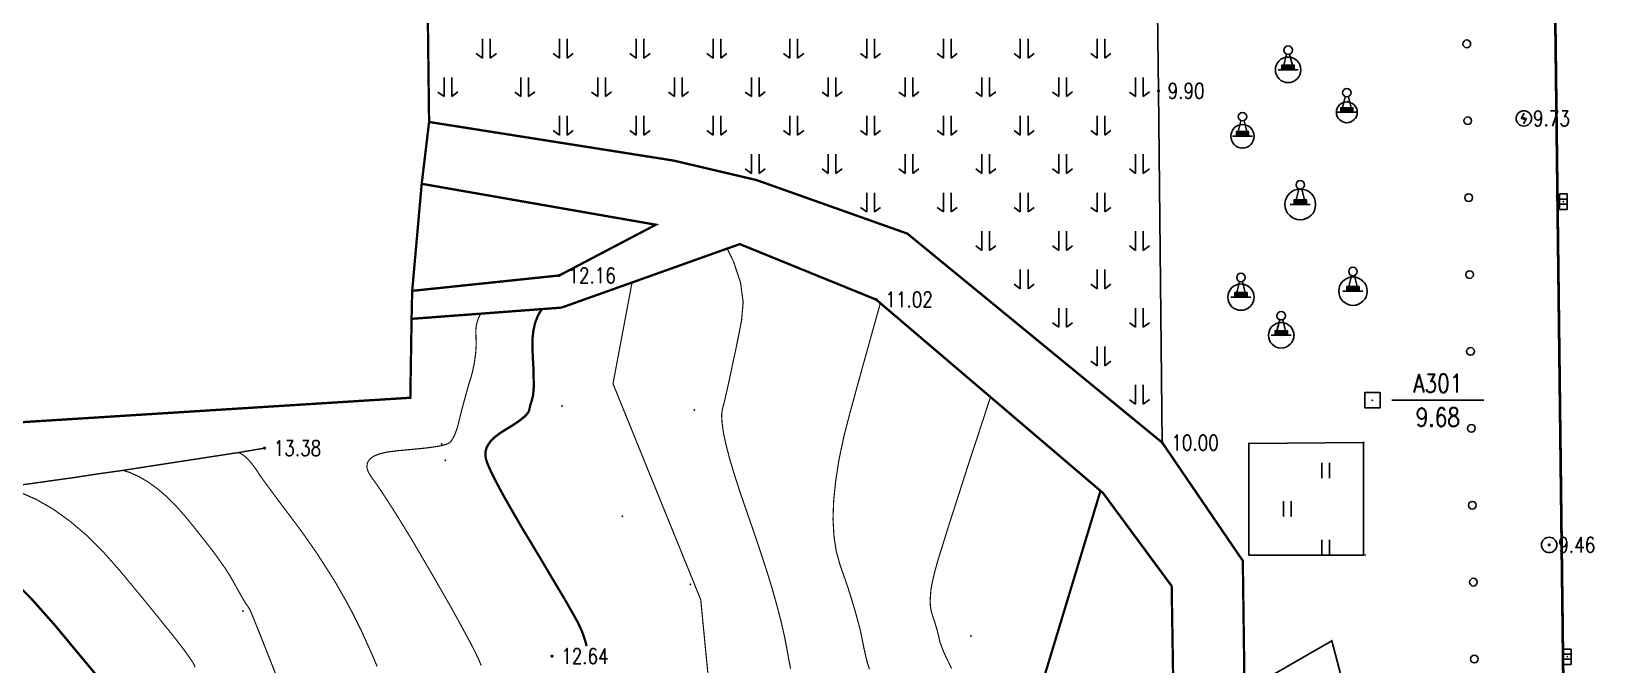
# Model space of a CAD drawing. Extents: x 940 to 2162, y 608 to 1562.
# Drawn here: x 1109.7 to 1211.4, y 1271.7 to 1312.8 of the extents above; entities that cross this region are included whole.
import ezdxf
from ezdxf.enums import TextEntityAlignment as Align

# ---------------------------------------------------------------- set-up
doc = ezdxf.new("R2010")
doc.units = 0
doc.header["$LTSCALE"] = 0.5
doc.header["$PDSIZE"] = 0.2
doc.linetypes.add('X3', pattern=[5, 4, -1])
doc.layers.get('0').update_dxf_attribs({"linetype": 'CONTINUOUS'})
for name, color, linetype in [('DGX', 2, 'CONTINUOUS'), ('DLDW', 11, 'CONTINUOUS'), ('DLSS', 4, 'CONTINUOUS'), ('DMTZ', 3, 'CONTINUOUS'), ('GCD', 1, 'CONTINUOUS'), ('GXYZ', 2, 'CONTINUOUS'), ('JMD', 6, 'CONTINUOUS'), ('KZD', 1, 'CONTINUOUS'), ('ZBTZ', 3, 'CONTINUOUS'), ('ZDH', 1, 'CONTINUOUS')]:
    doc.layers.add(name, color=color, linetype=linetype)
doc.styles.add('HZ', font='rs.shx', dxfattribs={"width": 0.8, "bigfont": 'hztxt.shx'})
doc.linetypes.add('10421', pattern='A,2,[150,AAA.SHX,S=1,R=0,X=0,Y=1],1e-11', length=2)
doc.linetypes.add('1161', pattern='A,0,[149,AAA.SHX,S=0.15,R=0,X=0,Y=0],-1.6', length=1.6)
doc.linetypes.add('443', pattern='A,5,[169,AAA.SHX,S=0.83,R=0,X=0,Y=0],5', length=10)

# ---------------------------------------------------------------- blocks, each defined once
blk = doc.blocks.new('gc041')
for p, q in [((-1, 0.5), (1, 0.5)), ((-1, -0.5), (-1, 0.5)), ((-0.33, 0.5), (-0.33, -0.5)), ((0.33, 0.5), (0.33, -0.5)), ((1, 0.5), (1, -0.5)), ((1, -0.5), (-1, -0.5))]:
    blk.add_line(p, q)
blk = doc.blocks.new('gc050')
for p, q in [((-0.35, 0), (0.05, 0.69)), ((-0.35, 0), (0.35, 0)), ((0.35, 0), (-0.06, -0.69))]:
    blk.add_line(p, q)
blk.add_circle((0, 0), 1)
blk = doc.blocks.new('gc188')
blk.add_circle((0, 0), 1)
blk = doc.blocks.new('gc170')
at = {"linetype": 'Continuous'}
blk.add_circle((0, 0), 0.5, dxfattribs=at)
blk = doc.blocks.new('GC200')
at = {"linetype": 'Continuous', "const_width": 0.2, "flags": 128}
blk.add_lwpolyline([(-0.1, 0, 1), (0.1, 0, 1)], format="xyb", close=True, dxfattribs=at)
blk = doc.blocks.new('gc212')
for p, q in [((-0.5, 0), (-0.5, 2.5)), ((0.5, 0), (0.5, 2.5)), ((-0.5, 0), (-1.31, 0.59)), ((0.5, 0), (1.3, 0.6))]:
    blk.add_line(p, q)
blk = doc.blocks.new('gc323')
at = {"flags": 128}
for points in [[(-0.5, 0), (-0.5, 2)], [(0.5, 0), (0.5, 2)]]:
    blk.add_lwpolyline(points, dxfattribs=at)
blk = doc.blocks.new('*U46')
at = {"linetype": 'Continuous'}
for points in [[(0, 0.3), (0.8, 0.6), (-0.8, 0.6)], [(0, 0.3), (-0.8, 0.6), (-0.8, 0)], [(0, 0.3), (-0.8, 0), (0.8, 0)], [(0, 0.3), (0.8, 0), (0.8, 0.6)]]:
    blk.add_solid(points, dxfattribs=at)
blk = doc.blocks.new('gc107')
for points in [[(-1.3, 0), (-0.8, 0), (0.8, 0), (1.3, 0)], [(-0.8, 0), (-0.8, 0.6), (0.8, 0.6), (0.8, 0)], [(-0.55, 0.6), (-0.2, 2)], [(0.55, 0.6), (0.2, 2)]]:
    blk.add_lwpolyline(points)
blk.add_circle((0, 2.55), 0.55)
at = {"linetype": 'Continuous'}
blk.add_blockref('*U46', (0, 0), dxfattribs=at)
blk = doc.blocks.new('gc261')
blk.add_lwpolyline([(-1, -1), (1, -1), (1, 1), (-1, 1)], close=True)
blk.add_point((0, 0))

msp = doc.modelspace()

# ---------------------------------------------------------------- linework, layer by layer
at = {"layer": 'DGX', "linetype": 'Continuous', "const_width": 0.075, "flags": 128}
for points, elevation in [([(1159.13, 1271.4), (1159, 1272.06), (1158.87, 1272.79), (1158.71, 1273.59), (1158.51, 1274.47), (1158.26, 1275.43), (1157.97, 1276.47), (1157.63, 1277.59), (1157.24, 1278.79), (1156.81, 1280.07), (1156.34, 1281.43), (1155.88, 1282.76), (1155.49, 1283.96), (1155.17, 1285.02), (1154.93, 1285.94), (1154.76, 1286.73), (1154.67, 1287.39), (1154.64, 1287.9), (1154.69, 1288.29), (1154.79, 1288.65), (1154.9, 1289.12), (1155.03, 1289.69), (1155.18, 1290.36), (1155.34, 1291.14), (1155.53, 1292.01), (1155.73, 1292.99), (1155.94, 1294.07), (1156.04, 1295.24), (1155.87, 1296.5), (1155.43, 1297.84), (1155, 1298.72)], 11.5), ([(1148.81, 1296.52), (1147.57, 1289.93), (1153.28, 1275.89), (1156.02, 1247.6), (1153.96, 1231.04), (1150.43, 1226.79), (1131.61, 1213.77), (1116.35, 1207.35)], 12), ([(1164.97, 1295.17), (1164.92, 1294.98), (1164.81, 1294.6), (1164.65, 1294.02), (1164.43, 1293.24), (1164.16, 1292.26), (1163.83, 1291.09), (1163.45, 1289.71), (1163.02, 1288.14), (1162.6, 1286.52), (1162.28, 1285.01), (1162.06, 1283.6), (1161.93, 1282.3), (1161.89, 1281.11), (1161.95, 1280.02), (1162.1, 1279.04), (1162.34, 1278.17), (1162.62, 1277.37), (1162.88, 1276.62), (1163.1, 1275.91), (1163.3, 1275.25), (1163.47, 1274.64), (1163.62, 1274.08), (1163.74, 1273.56), (1163.83, 1273.09), (1163.92, 1272.65), (1164.02, 1272.21), (1164.13, 1271.78), (1164.26, 1271.36)], 11), ([(1138.97, 1294.49), (1138.96, 1294.47), (1138.83, 1294.24), (1138.74, 1293.99), (1138.67, 1293.71), (1138.64, 1293.4), (1138.65, 1293.07), (1138.66, 1292.72), (1138.66, 1292.37), (1138.64, 1292.02), (1138.6, 1291.67), (1138.55, 1291.32), (1138.48, 1290.97), (1138.4, 1290.61), (1138.3, 1290.26), (1138.19, 1289.91), (1138.09, 1289.56), (1137.99, 1289.21), (1137.9, 1288.87), (1137.81, 1288.54), (1137.72, 1288.21), (1137.64, 1287.88), (1137.56, 1287.56), (1137.49, 1287.26), (1137.41, 1286.98), (1137.32, 1286.75), (1137.24, 1286.54), (1137.15, 1286.37), (1137.06, 1286.23), (1136.96, 1286.12), (1136.86, 1286.05), (1136.72, 1285.99), (1136.5, 1285.93), (1136.21, 1285.87), (1135.84, 1285.81), (1135.39, 1285.75), (1134.87, 1285.7), (1134.26, 1285.64), (1133.59, 1285.58), (1132.93, 1285.5), (1132.4, 1285.38), (1132, 1285.22), (1131.73, 1285.02), (1131.58, 1284.78), (1131.55, 1284.49), (1131.65, 1284.17), (1131.88, 1283.81), (1132.2, 1283.37), (1132.56, 1282.84), (1132.97, 1282.21), (1133.43, 1281.49), (1133.94, 1280.67), (1134.5, 1279.75), (1135.1, 1278.73), (1135.75, 1277.62), (1136.39, 1276.51), (1136.97, 1275.5), (1137.47, 1274.6), (1137.91, 1273.79), (1138.29, 1273.09), (1138.59, 1272.5), (1138.83, 1272), (1138.99, 1271.61)], 13), ([(1172.14, 1289.07), (1171.42, 1286.87), (1170.77, 1284.9), (1170.21, 1283.16), (1169.72, 1281.64), (1169.31, 1280.36), (1168.98, 1279.29), (1168.72, 1278.46), (1168.55, 1277.85), (1168.43, 1277.37), (1168.33, 1276.92), (1168.26, 1276.51), (1168.23, 1276.12), (1168.21, 1275.77), (1168.23, 1275.45), (1168.28, 1275.16), (1168.35, 1274.9), (1168.43, 1274.67), (1168.51, 1274.44), (1168.57, 1274.23), (1168.63, 1274.04), (1168.68, 1273.86), (1168.72, 1273.69), (1168.76, 1273.54), (1168.79, 1273.4), (1168.82, 1273.26), (1168.86, 1273.1), (1168.93, 1272.92), (1169, 1272.72), (1169.09, 1272.5), (1169.2, 1272.26), (1169.32, 1272), (1169.46, 1271.72), (1169.6, 1271.42)], 10.5), ([(1123.18, 1285.46), (1123.23, 1285.44), (1123.34, 1285.39), (1123.46, 1285.32), (1123.57, 1285.24), (1123.69, 1285.15), (1123.8, 1285.03), (1123.91, 1284.91), (1124.02, 1284.78), (1124.11, 1284.66), (1124.2, 1284.54), (1124.28, 1284.44), (1124.35, 1284.35), (1124.41, 1284.26), (1124.46, 1284.18), (1124.5, 1284.12), (1124.56, 1284.02), (1124.68, 1283.85), (1124.85, 1283.61), (1125.08, 1283.3), (1125.36, 1282.92), (1125.7, 1282.46), (1126.09, 1281.94), (1126.54, 1281.35), (1127.01, 1280.72), (1127.46, 1280.1), (1127.9, 1279.48), (1128.32, 1278.87), (1128.72, 1278.25), (1129.11, 1277.64), (1129.49, 1277.04), (1129.84, 1276.43), (1130.19, 1275.82), (1130.54, 1275.17), (1130.88, 1274.5), (1131.22, 1273.81), (1131.55, 1273.08), (1131.89, 1272.33), (1132.22, 1271.55)], 13.5), ([(1115.67, 1284.3), (1116.09, 1284.17), (1116.7, 1283.9), (1117.3, 1283.55), (1117.91, 1283.11), (1118.51, 1282.6), (1119.1, 1282.01), (1119.7, 1281.34), (1120.27, 1280.65), (1120.78, 1280), (1121.25, 1279.41), (1121.67, 1278.86), (1122.03, 1278.35), (1122.35, 1277.9), (1122.61, 1277.49), (1122.82, 1277.13), (1123, 1276.81), (1123.16, 1276.52), (1123.3, 1276.27), (1123.42, 1276.06), (1123.52, 1275.89), (1123.6, 1275.75), (1123.66, 1275.65), (1123.7, 1275.59), (1123.74, 1275.55), (1123.77, 1275.5), (1123.8, 1275.46), (1123.83, 1275.42), (1123.86, 1275.37), (1123.88, 1275.33), (1123.91, 1275.29), (1123.94, 1275.24), (1123.99, 1275.12), (1124.11, 1274.85), (1124.28, 1274.41), (1124.52, 1273.82), (1124.82, 1273.07), (1125.18, 1272.16), (1125.6, 1271.1)], 14), ([(1120.37, 1271.51), (1120.25, 1271.77), (1120.07, 1272.04), (1119.78, 1272.45), (1119.37, 1273), (1118.83, 1273.68), (1118.17, 1274.5), (1117.4, 1275.45), (1116.5, 1276.54), (1115.49, 1277.76), (1114.41, 1278.98), (1113.33, 1280.06), (1112.24, 1280.98), (1111.15, 1281.77), (1110.05, 1282.4), (1108.95, 1282.89)], 14.5)]:
    msp.add_lwpolyline(points, dxfattribs=dict(at, elevation=elevation))
at = {"layer": 'DGX', "color": 3, "linetype": 'Continuous', "const_width": 0.15, "flags": 128}
for points, elevation in [([(1142.94, 1294.79), (1142.91, 1294.75), (1142.67, 1294.33), (1142.49, 1293.85), (1142.38, 1293.33), (1142.32, 1292.75), (1142.33, 1292.12), (1142.36, 1291.5), (1142.39, 1290.95), (1142.4, 1290.47), (1142.41, 1290.05), (1142.41, 1289.7), (1142.39, 1289.42), (1142.37, 1289.21), (1142.34, 1289.06), (1142.31, 1288.95), (1142.28, 1288.83), (1142.24, 1288.72), (1142.21, 1288.61), (1142.18, 1288.51), (1142.16, 1288.4), (1142.13, 1288.29), (1142.11, 1288.19), (1142.06, 1288.08), (1141.97, 1287.96), (1141.84, 1287.82), (1141.66, 1287.67), (1141.44, 1287.5), (1141.18, 1287.32), (1140.88, 1287.13), (1140.53, 1286.92), (1140.19, 1286.7), (1139.9, 1286.48), (1139.66, 1286.26), (1139.48, 1286.02), (1139.35, 1285.79), (1139.28, 1285.55), (1139.26, 1285.3), (1139.3, 1285.05), (1139.4, 1284.74), (1139.58, 1284.32), (1139.84, 1283.79), (1140.17, 1283.16), (1140.58, 1282.41), (1141.07, 1281.56), (1141.63, 1280.59), (1142.28, 1279.52), (1142.92, 1278.45), (1143.49, 1277.49), (1143.99, 1276.65), (1144.42, 1275.93), (1144.77, 1275.32), (1145.05, 1274.83), (1145.26, 1274.45), (1145.39, 1274.18), (1145.49, 1273.97), (1145.58, 1273.75), (1145.66, 1273.52), (1145.74, 1273.29), (1145.81, 1273.04), (1145.85, 1272.87)], 12.5), ([(1179.3, 1282.97), (1174.31, 1266.5), (1174.67, 1251.57), (1173.27, 1237.42), (1166.78, 1217.67), (1159.31, 1210.93), (1129.48, 1204.98), (1074.92, 1182.98), (1049.55, 1170.34), (1012.15, 1148.21), (998.73, 1143.09), (990.54, 1146.6), (984.71, 1151.62), (979.34, 1163.37), (975.1, 1177.82)], 10), ([(1117.83, 1265.88), (1117.8, 1265.96), (1117.76, 1266.1), (1117.72, 1266.23), (1117.69, 1266.33), (1117.65, 1266.42), (1117.63, 1266.49), (1117.6, 1266.54), (1117.48, 1266.7), (1117.17, 1267.08), (1116.67, 1267.69), (1115.97, 1268.54), (1115.09, 1269.61), (1114.01, 1270.91), (1112.74, 1272.43), (1111.28, 1274.19), (1109.71, 1275.96), (1108.15, 1277.51), (1106.57, 1278.85), (1104.99, 1279.99), (1103.4, 1280.91), (1101.81, 1281.62), (1100.21, 1282.12), (1099.91, 1282.18)], 15)]:
    msp.add_lwpolyline(points, dxfattribs=dict(at, elevation=elevation))
at = {"layer": 'DLDW', "linetype": 'Continuous', "elevation": 9.56, "flags": 128}
msp.add_lwpolyline([(1195.93, 1267.19), (1194.35, 1273.22), (1189.75, 1270.58), (1188.85, 1266.78), (1196.51, 1264.96)], close=True, dxfattribs=at)
at = {"layer": 'DLDW', "linetype": 'Continuous'}
for centre, radius in [((1191.51, 1310.34, 9.88), 0.831), ((1195.33, 1307.58, 9.84), 0.677), ((1188.54, 1306.02, 9.86), 0.763), ((1192.3, 1301.59, 9.85), 1), ((1195.73, 1295.95, 9.74), 0.923), ((1188.44, 1295.56, 9.8), 0.856), ((1191.06, 1293.08, 9.78), 0.828)]:
    msp.add_circle(centre, radius, dxfattribs=at)
at = {"layer": 'DLSS', "linetype": 'Continuous', "const_width": 0.175, "elevation": 8.66, "flags": 128}
msp.add_lwpolyline([(1194.7, 1204.02), (1201.52, 1204.92), (1205.21, 1207.04), (1207.44, 1209.31), (1209.56, 1213.6), (1210.06, 1217.59), (1207.86, 1399.65), (1206.04, 1409.59), (1198.49, 1413.53), (1019.16, 1436.77), (975.6, 1446.48)], dxfattribs=at)
at = {"layer": 'DLSS', "linetype": 'X3', "const_width": 0.15, "elevation": 12.48, "flags": 128}
msp.add_lwpolyline([(1135.6, 1306.95), (1151.52, 1304.44), (1156.92, 1303.17), (1166.73, 1299.69), (1183.32, 1286.1), (1188.56, 1278.42), (1189.42, 1214.51), (1191.91, 1208.74), (1194.7, 1204.02)], dxfattribs=at)
at = {"layer": 'DLSS', "linetype": 'X3', "const_width": 0.15}
for points in [[(1135.12, 1302.93), (1150.36, 1300.27), (1144.07, 1296.97), (1134.5, 1295.97)], [(1134.46, 1294.15), (1144.22, 1294.88), (1155.82, 1299.01), (1164.7, 1295.4), (1179.46, 1282.83), (1183.93, 1276.78), (1184.97, 1211.9), (1186.08, 1209.89), (1186.37, 1207.55), (1186.4, 1206.88), (1186.52, 1203.96)]]:
    msp.add_lwpolyline(points, dxfattribs=at)
at = {"layer": 'DMTZ', "linetype": '10421', "flags": 128}
msp.add_lwpolyline([(1003.55, 1279.79, 0.070666), (1006.37, 1277.96, 0.121754), (1007.9, 1277.67, 0.063659), (1010.84, 1278.21, -0.06519), (1013.72, 1278.73, -0.021192), (1017.06, 1278.75, 0.004876), (1031.58, 1278.36, 0.024015), (1075.2, 1279.71, 0.020935), (1124.89, 1285.74)], format="xyb", dxfattribs=at)
at = {"layer": 'JMD', "linetype": '443', "const_width": 0.15, "flags": 128}
msp.add_lwpolyline([(1018.61, 1422.27), (1081.65, 1415.28), (1081.96, 1418.14), (1134.33, 1411.85), (1135.6, 1306.95), (1135.12, 1302.93), (1134.5, 1295.97), (1134.46, 1294.15), (1134.38, 1289.02), (1013.46, 1281.42), (1013.74, 1298.84), (1014.26, 1308.48), (1011.58, 1356.14), (1013.26, 1381.34), (1018.61, 1422.27)], close=True, dxfattribs=at)
at = {"layer": 'KZD', "linetype": 'Continuous'}
msp.add_line((1198.25, 1288.86), (1204.25, 1288.86), dxfattribs=at)
at = {"layer": 'ZBTZ', "linetype": '1161', "flags": 128}
for points, elevation in [([(1020.28, 1434.36), (1018.85, 1434.63), (975.76, 1445.02), (974.6, 1444.02), (976.62, 1297.17), (976.67, 1293.43), (977.08, 1260.36), (977.14, 1247.88), (987.3, 1248.09), (987.56, 1239.88), (979.37, 1239.67), (963.97, 1239.28), (964.74, 1230.67), (962.42, 1230.47), (963.26, 1211.14), (964.03, 1187.56), (968.13, 1164.6), (978.89, 1142.02), (988.43, 1127.79), (1013.14, 1137.6), (1027.1, 1144.74), (1039.66, 1152.3), (1045.27, 1155.48), (1064.52, 1166.98), (1082.55, 1177.4), (1093.08, 1183.61), (1097.73, 1185.74), (1111.75, 1191.85), (1126.6, 1197.08), (1146.07, 1202.15), (1165.39, 1205.31), (1167.67, 1205.55), (1175.57, 1206.29), (1177.79, 1206.36), (1186.41, 1206.71), (1186.37, 1207.55), (1186.08, 1209.89), (1184.97, 1211.9), (1183.93, 1276.78), (1179.46, 1282.83), (1164.7, 1295.4), (1155.82, 1299.01), (1144.22, 1294.88), (1134.46, 1294.15), (1134.38, 1289.02), (1013.46, 1281.42), (1013.74, 1298.84), (1014.26, 1308.48), (1011.58, 1356.14), (1013.26, 1381.34), (1018.61, 1422.27), (1020.28, 1434.36), (975.76, 1445.02)], 10.43), ([(1188.96, 1286.05), (1196.42, 1286.12), (1196.42, 1278.79), (1188.96, 1278.79)], 9.76)]:
    msp.add_lwpolyline(points, close=True, dxfattribs=dict(at, elevation=elevation))
at = {"layer": 'ZBTZ', "linetype": 'Continuous', "elevation": 10.43, "flags": 128}
msp.add_lwpolyline([(1195.06, 1408.15), (1190.9, 1408.33), (1184.2, 1410.57), (1167.86, 1411.98), (1161.85, 1413.34), (1155.59, 1412.15), (1145.79, 1416.02), (1135.64, 1415.4), (1134.33, 1411.85), (1135.6, 1306.95), (1151.52, 1304.44), (1156.92, 1303.17), (1166.73, 1299.69), (1183.32, 1286.1), (1183.08, 1308.97), (1182.08, 1388.1), (1182.83, 1391.82), (1187.63, 1406.93), (1195.07, 1407.02), (1195.06, 1408.15)], close=True, dxfattribs=at)
at = {"layer": 'ZDH', "linetype": 'Continuous'}
for p in [(1191.51, 1310.34, 9.88), (1192.28, 1310.03, 9.88), (1183.08, 1308.97, 9.9), (1195.38, 1308.26, 9.84), (1135.6, 1306.95, 12.48), (1195.33, 1307.58, 9.84), (1206.85, 1307.18, 9.73), (1188.54, 1306.02, 9.86), (1188.53, 1305.26, 9.86), (1151.52, 1304.44, 11.87), (1135.12, 1302.93, 12.46), (1156.92, 1303.17, 11.59), (1192.22, 1302.6, 9.85), (1209.42, 1301.77, 9.52), (1192.3, 1301.59, 9.85), (1150.36, 1300.27, 11.84), (1166.73, 1299.69, 11.04), (1155.82, 1299.01, 11.56), (1144.07, 1296.97, 12.16), (1134.5, 1295.97, 13.54), (1188.26, 1296.39, 9.8), (1195.73, 1295.95, 9.74), (1144.22, 1294.88, 12.22), (1164.7, 1295.4, 11.02), (1188.44, 1295.56, 9.8), (1195.97, 1295.06, 9.74), (1134.46, 1294.15, 13.57), (1191.06, 1293.08, 9.78), (1191.89, 1293.08, 9.76), (1134.38, 1289.02, 13.4), (1144.26, 1288.49, 12.26), (1152.87, 1288.23, 11.61), (1124.89, 1285.74, 13.38), (1136.41, 1286.01, 13.09), (1183.32, 1286.1, 10), (1188.96, 1286.05, 9.76), (1196.42, 1286.12, 9.67), (1136.65, 1284.95, 12.61), (1179.46, 1282.83, 9.99), (1148.17, 1281.32, 12.18), (1208.5, 1279.45, 9.46), (1188.56, 1278.42, 9.81), (1196.52, 1278.79, 9.64), (1152.6, 1276.88, 12.05), (1123.49, 1275.15, 14.04), (1170.87, 1273.53, 10.29), (1194.35, 1273.22, 9.63), (1143.6, 1272.22, 12.64), (1209.69, 1272.18, 9.27)]:
    msp.add_point(p, dxfattribs=at)

# ---------------------------------------------------------------- block references
at = {"layer": 'DLDW', "linetype": 'Continuous', "xscale": 0.5, "yscale": 0.5}
for p in [(1191.51, 1310.34, 9.88), (1195.33, 1307.58, 9.84), (1188.54, 1306.02, 9.86), (1192.3, 1301.59, 9.85), (1188.44, 1295.56, 9.8), (1195.73, 1295.95, 9.74), (1191.06, 1293.08, 9.78)]:
    msp.add_blockref('gc107', p, dxfattribs=at)
at = {"layer": 'GCD', "linetype": 'Continuous'}
ref = msp.add_blockref('GC200', (1183.08, 1308.97, 9.9), dxfattribs=dict(at, xscale=0.5, yscale=0.5, zscale=0.5))
ref.add_attrib('height', '9.90', dxfattribs={"linetype": 'Continuous', "height": 1, "style": 'HZ', "width": 0.8}).set_placement((1183.67, 1308.97, 9.9), align=Align.MIDDLE_LEFT)
ref = msp.add_blockref('GC200', (1206.85, 1307.18, 9.73), dxfattribs=dict(at, xscale=0.5, yscale=0.5, zscale=0.5))
ref.add_attrib('height', '9.73', dxfattribs={"linetype": 'Continuous', "height": 1, "style": 'HZ', "width": 0.8}).set_placement((1207.45, 1307.18, 9.73), align=Align.MIDDLE_LEFT)
ref = msp.add_blockref('GC200', (1144.07, 1296.97, 12.16), dxfattribs=dict(at, xscale=0.5, yscale=0.5, zscale=0.5))
ref.add_attrib('height', '12.16', dxfattribs={"linetype": 'Continuous', "height": 1, "style": 'HZ', "width": 0.8}).set_placement((1144.67, 1296.97, 12.16), align=Align.MIDDLE_LEFT)
ref = msp.add_blockref('GC200', (1164.7, 1295.4, 11.02), dxfattribs=dict(at, xscale=0.5, yscale=0.5, zscale=0.5))
ref.add_attrib('height', '11.02', dxfattribs={"linetype": 'Continuous', "height": 1, "style": 'HZ', "width": 0.8}).set_placement((1165.3, 1295.4, 11.02), align=Align.MIDDLE_LEFT)
ref = msp.add_blockref('GC200', (1183.32, 1286.1, 10), dxfattribs=dict(at, xscale=0.5, yscale=0.5, zscale=0.5))
ref.add_attrib('height', '10.00', dxfattribs={"linetype": 'Continuous', "height": 1, "style": 'HZ', "width": 0.8}).set_placement((1183.91, 1286.1, 10), align=Align.MIDDLE_LEFT)
ref = msp.add_blockref('GC200', (1124.89, 1285.74, 13.38), dxfattribs=dict(at, xscale=0.5, yscale=0.5, zscale=0.5))
ref.add_attrib('height', '13.38', dxfattribs={"linetype": 'Continuous', "height": 1, "style": 'HZ', "width": 0.8}).set_placement((1125.49, 1285.74, 13.38), align=Align.MIDDLE_LEFT)
ref = msp.add_blockref('GC200', (1208.5, 1279.45, 9.46), dxfattribs=dict(at, xscale=0.5, yscale=0.5, zscale=0.5))
ref.add_attrib('height', '9.46', dxfattribs={"linetype": 'Continuous', "height": 1, "style": 'HZ', "width": 0.8}).set_placement((1209.1, 1279.45, 9.46), align=Align.MIDDLE_LEFT)
ref = msp.add_blockref('GC200', (1143.6, 1272.22, 12.64), dxfattribs=dict(at, xscale=0.5, yscale=0.5, zscale=0.5))
ref.add_attrib('height', '12.64', dxfattribs={"linetype": 'Continuous', "height": 1, "style": 'HZ', "width": 0.8}).set_placement((1144.2, 1272.22, 12.64), align=Align.MIDDLE_LEFT)
at = {"layer": 'GXYZ', "linetype": 'Continuous', "xscale": 0.5, "yscale": 0.5}
for name, p in [('gc050', (1206.85, 1307.18, 9.73)), ('gc188', (1208.5, 1279.45, 9.46))]:
    msp.add_blockref(name, p, dxfattribs=at)
at = {"layer": 'GXYZ', "linetype": 'Continuous', "xscale": 0.5, "yscale": 0.5, "rotation": 90}
for p in [(1209.42, 1301.77, 9.52), (1209.69, 1272.18, 9.27)]:
    msp.add_blockref('gc041', p, dxfattribs=at)
at = {"layer": 'KZD', "linetype": 'Continuous', "xscale": 0.5, "yscale": 0.5}
msp.add_blockref('gc261', (1197, 1288.86, 9.68), dxfattribs=at)
at = {"layer": 'ZBTZ', "linetype": 'Continuous', "xscale": 0.5, "yscale": 0.5}
for name, p in [('gc212', (1139.33, 1311.1)), ('gc212', (1144.33, 1311.1)), ('gc212', (1149.33, 1311.1)), ('gc212', (1154.33, 1311.1)), ('gc212', (1159.33, 1311.1)), ('gc212', (1164.33, 1311.1)), ('gc212', (1169.33, 1311.1)), ('gc212', (1174.33, 1311.1)), ('gc212', (1179.33, 1311.1)), ('gc212', (1136.83, 1308.6)), ('gc212', (1141.83, 1308.6)), ('gc212', (1146.83, 1308.6)), ('gc212', (1151.83, 1308.6)), ('gc212', (1156.83, 1308.6)), ('gc212', (1161.83, 1308.6)), ('gc212', (1166.83, 1308.6)), ('gc212', (1171.83, 1308.6)), ('gc212', (1176.83, 1308.6)), ('gc212', (1181.83, 1308.6)), ('gc212', (1144.33, 1306.1)), ('gc212', (1149.33, 1306.1)), ('gc212', (1154.33, 1306.1)), ('gc212', (1159.33, 1306.1)), ('gc212', (1164.33, 1306.1)), ('gc212', (1169.33, 1306.1)), ('gc212', (1174.33, 1306.1)), ('gc212', (1179.33, 1306.1)), ('gc212', (1156.83, 1303.6)), ('gc212', (1161.83, 1303.6)), ('gc212', (1166.83, 1303.6)), ('gc212', (1171.83, 1303.6)), ('gc212', (1176.83, 1303.6)), ('gc212', (1181.83, 1303.6)), ('gc212', (1164.33, 1301.1)), ('gc212', (1169.33, 1301.1)), ('gc212', (1174.33, 1301.1)), ('gc212', (1179.33, 1301.1)), ('gc212', (1171.83, 1298.6)), ('gc212', (1176.83, 1298.6)), ('gc212', (1181.83, 1298.6)), ('gc212', (1174.33, 1296.1)), ('gc212', (1179.33, 1296.1)), ('gc212', (1176.83, 1293.6)), ('gc212', (1181.83, 1293.6)), ('gc212', (1179.33, 1291.1)), ('gc212', (1181.83, 1288.6)), ('gc323', (1193.96, 1283.79)), ('gc323', (1191.46, 1281.29)), ('gc323', (1193.96, 1278.79))]:
    msp.add_blockref(name, p, dxfattribs=at)
at = {"layer": 'ZBTZ', "linetype": 'Continuous', "xscale": 0.4999999999999999, "yscale": 0.5, "rotation": 270.6916846338216}
for p in [(1203.14, 1312.03), (1203.2, 1307.03), (1203.26, 1302.03), (1203.32, 1297.03), (1203.38, 1292.03), (1203.44, 1287.03), (1203.5, 1282.03), (1203.57, 1277.03), (1203.63, 1272.03)]:
    msp.add_blockref('gc170', p, dxfattribs=at)

# ---------------------------------------------------------------- texts
at = {"layer": 'KZD', "linetype": 'Continuous', "style": 'HZ', "width": 0.8}
for s, p in [('A301', (1201.25, 1289.96)), ('9.68', (1201.25, 1287.76))]:
    msp.add_text(s, height=1.2, dxfattribs=at).set_placement(p, align=Align.MIDDLE)

doc.saveas('drawing.dxf')
